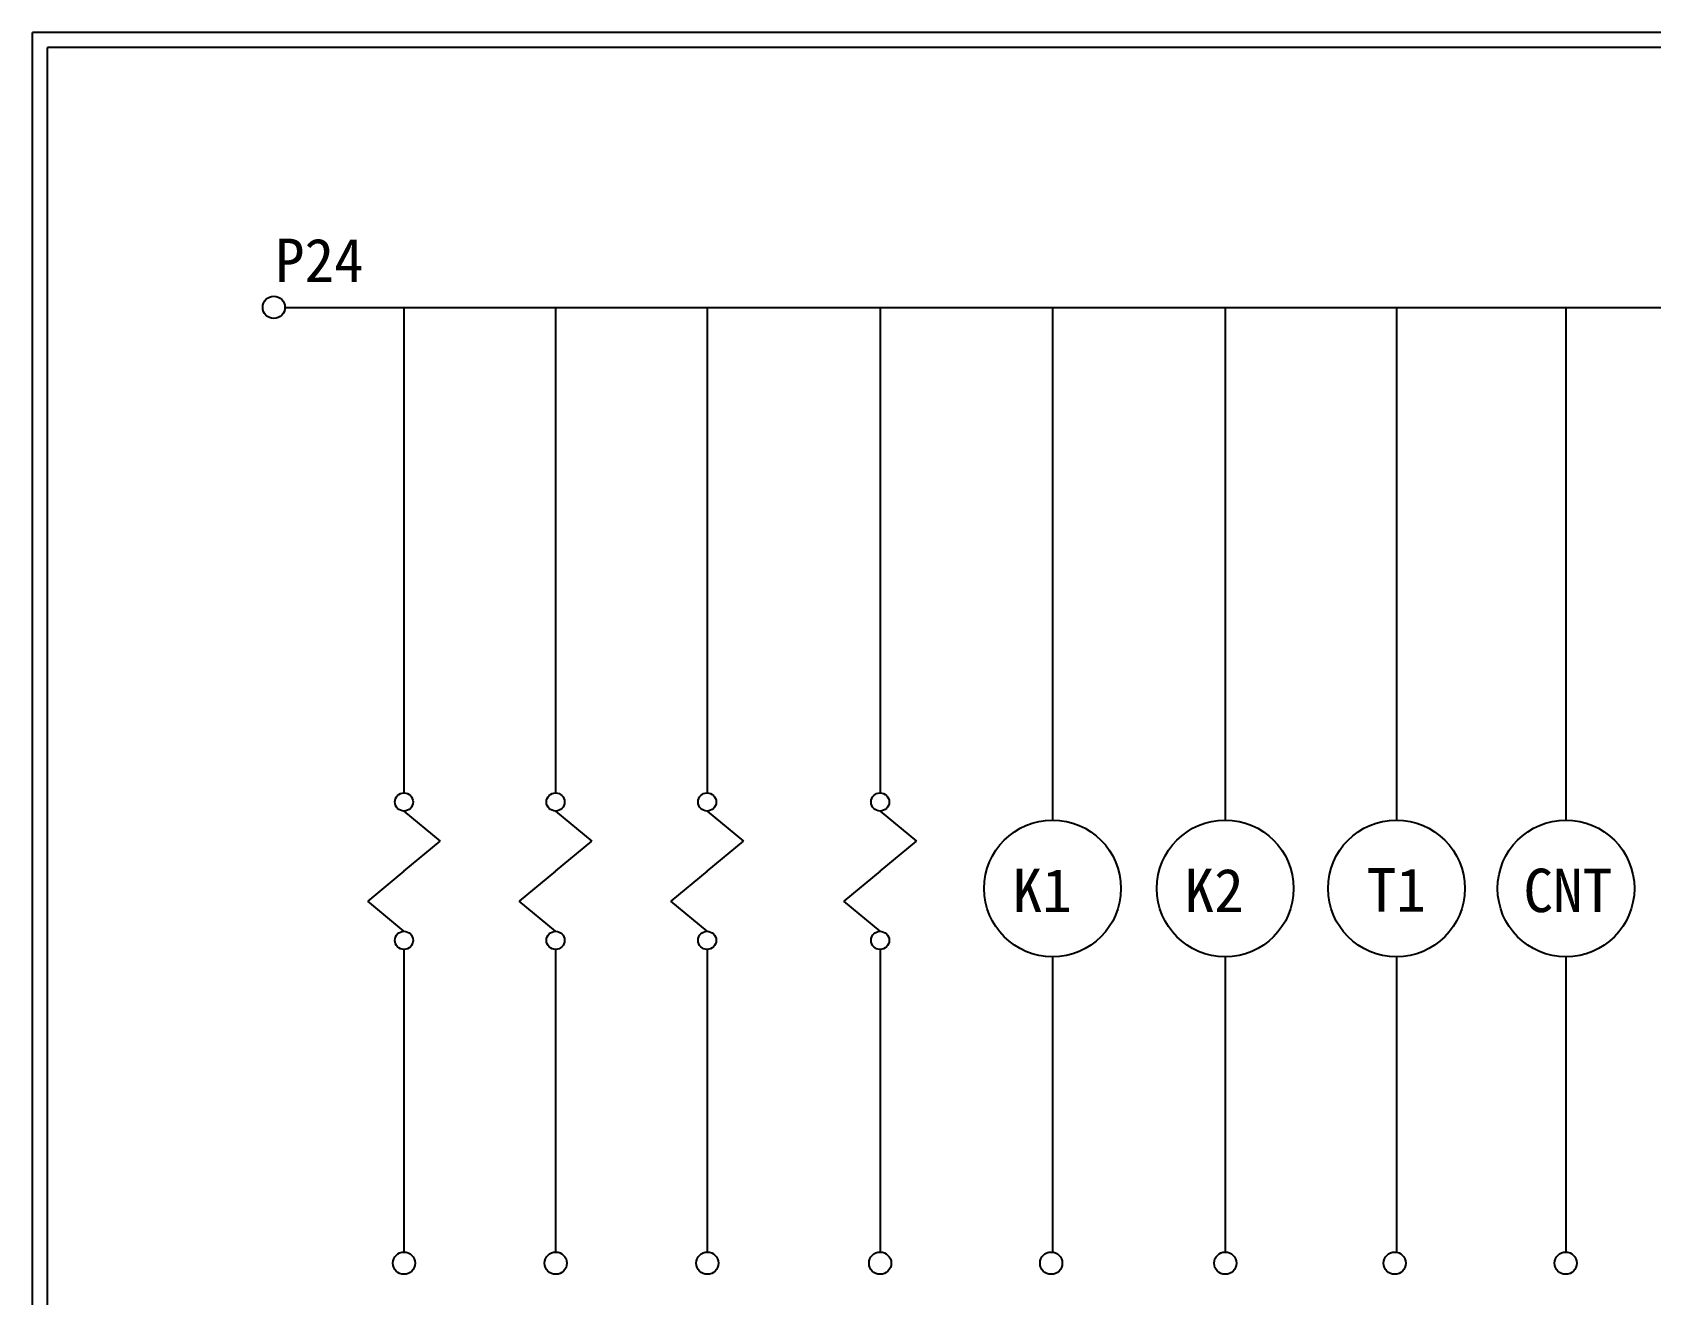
# Model space of a CAD drawing. Extents: x 10 to 297, y 3 to 207.
# Drawn here: x 10 to 144, y 102.5 to 207 of the extents above; entities that cross this region are included whole.
import ezdxf

# ---------------------------------------------------------------- set-up
doc = ezdxf.new("R2010")
doc.units = 0
doc.layers.add('圖框層', color=7, linetype='CONTINUOUS')
doc.layers.add('標尺寸層', color=3, linetype='CONTINUOUS')
doc.styles.add('STSL', font='kaiu.ttf')

msp = doc.modelspace()

# ---------------------------------------------------------------- linework, layer by layer
at = {"layer": '圖框層', "color": 7}
for p, q in [((297, 206.97), (10, 206.97)), ((10, 3), (10, 206.97)), ((295.75, 205.72), (11.25, 205.72)), ((11.25, 4.25), (11.25, 205.72))]:
    msp.add_line(p, q, dxfattribs=at)
at = {"layer": '標尺寸層', "color": 7}
for p, q in [((30.91, 184.2), (264.16, 184.2)), ((40.76, 184.2), (40.76, 144)), ((53.31, 184.2), (53.31, 144)), ((65.86, 184.2), (65.86, 144)), ((80.18, 184.2), (80.18, 144)), ((94.46, 184.2), (94.46, 141.75)), ((108.75, 184.2), (108.75, 141.75)), ((122.92, 184.2), (122.92, 141.75)), ((136.96, 184.2), (136.96, 141.75)), ((40.76, 142.5), (43.77, 140.01)), ((53.31, 142.5), (56.31, 140.01)), ((65.86, 142.5), (68.86, 140.01)), ((80.18, 142.5), (83.18, 140.01)), ((40.76, 137.52), (43.77, 140.01)), ((53.31, 137.52), (56.31, 140.01)), ((65.86, 137.52), (68.86, 140.01)), ((80.18, 137.52), (83.18, 140.01)), ((40.76, 137.52), (37.76, 135.03)), ((53.31, 137.52), (50.31, 135.03)), ((65.86, 137.52), (62.85, 135.03)), ((80.18, 137.52), (77.17, 135.03)), ((40.76, 132.54), (37.76, 135.03)), ((53.31, 132.54), (50.31, 135.03)), ((65.86, 132.54), (62.85, 135.03)), ((80.18, 132.54), (77.17, 135.03)), ((40.76, 131.04), (40.76, 105.98)), ((53.31, 131.04), (53.31, 105.98)), ((65.86, 131.04), (65.86, 105.98)), ((80.18, 131.04), (80.18, 105.98)), ((94.46, 130.43), (94.46, 105.98)), ((108.75, 130.43), (108.75, 105.98)), ((122.92, 130.43), (122.92, 105.98)), ((136.96, 130.43), (136.96, 105.98))]:
    msp.add_line(p, q, dxfattribs=at)
for centre, radius in [((29.99, 184.2), 0.92), ((40.76, 143.25), 0.751), ((53.31, 143.25), 0.751), ((65.86, 143.25), 0.751), ((80.18, 143.25), 0.751), ((94.46, 136.09), 5.66), ((108.75, 136.09), 5.66), ((122.92, 136.09), 5.66), ((136.96, 136.09), 5.66), ((40.76, 131.79), 0.751), ((53.31, 131.79), 0.751), ((65.86, 131.79), 0.751), ((80.18, 131.79), 0.751), ((40.76, 105.06), 0.92), ((53.33, 105.06), 0.92), ((65.88, 105.06), 0.92), ((80.18, 105.06), 0.92), ((94.34, 105.06), 0.92), ((108.75, 105.06), 0.92), ((122.78, 105.06), 0.92), ((136.94, 105.06), 0.92)]:
    msp.add_circle(centre, radius, dxfattribs=at)

# ---------------------------------------------------------------- texts
at = {"layer": '圖框層', "style": 'STSL'}
msp.add_text('P24', height=3.6, dxfattribs=at).set_placement((30.08, 186.3))
at = {"layer": '圖框層', "color": 4, "style": 'STSL'}
for s, p in [('K1', (91.15, 134.13)), ('K2', (105.38, 134.13)), ('T1', (120.46, 134.17)), ('CNT', (133.44, 134.13))]:
    msp.add_text(s, height=3.6, dxfattribs=at).set_placement(p)

doc.saveas('drawing.dxf')
